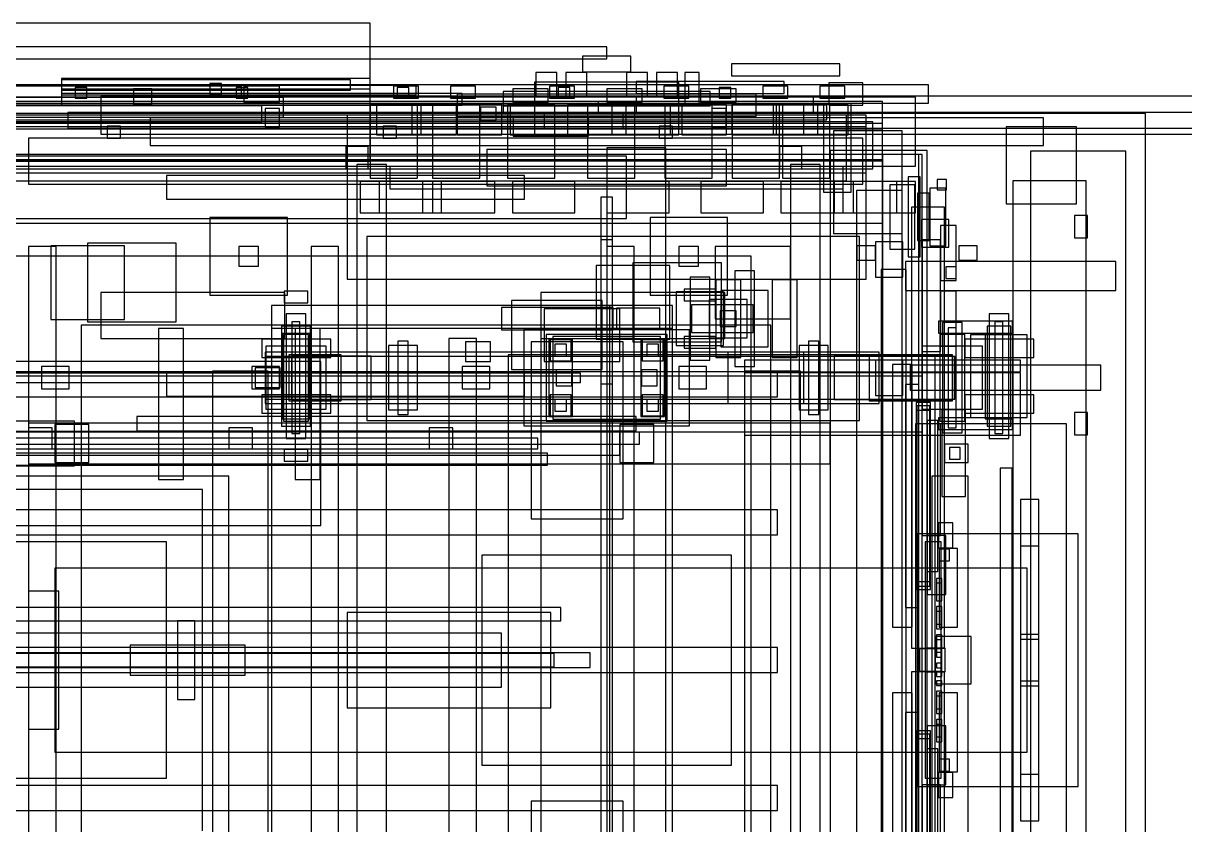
# Model space of a CAD drawing. Header units: millimetres. Extents: x -18 to 5970, y -985 to 4490.
# Drawn here: x 2132 to 3900, y -251 to 970 of the extents above; entities that cross this region are included whole.
import ezdxf

# ---------------------------------------------------------------- set-up
doc = ezdxf.new("R2010")
doc.units = ezdxf.units.MM

msp = doc.modelspace()

# ---------------------------------------------------------------- linework, layer by layer
at = {"layer": 'AS_FITTED_ROUTES'}
for p, q in [((3029, 665), (3011, 665)), ((3011, 665), (3011, -665)), ((3029, -665), (3029, 665)), ((2202, 447), (2160, 447)), ((2160, 447), (2160, 413)), ((2202, 413), (2202, 447)), ((2522, 447), (2480, 447)), ((2480, 447), (2480, 413)), ((2522, 413), (2522, 447)), ((2842, 447), (2800, 447)), ((2800, 447), (2800, 413)), ((2842, 413), (2842, 447)), ((3172, 447), (3130, 447)), ((3130, 447), (3130, 413)), ((3172, 413), (3172, 447)), ((2980, 437), (740, 437)), ((2980, 423), (2980, 437)), ((740, 423), (2980, 423)), ((2160, 413), (2202, 413)), ((2480, 413), (2522, 413)), ((2800, 413), (2842, 413)), ((3130, 413), (3172, 413)), ((3040, 348), (780, 348)), ((3040, 312), (3040, 348)), ((780, 312), (3040, 312)), ((2930, 315), (830, 315)), ((2930, 297), (2930, 315)), ((830, 297), (2930, 297)), ((2950, 80), (1520, 80)), ((2950, 60), (2950, 80)), ((1520, 60), (2950, 60)), ((2940, 10), (340, 10)), ((2995, 11), (2015, 11)), ((2940, -10), (2940, 10)), ((2995, -11), (2995, 11)), ((340, -10), (2940, -10)), ((2015, -11), (2995, -11))]:
    msp.add_line(p, q, dxfattribs=at)
at = {"layer": 'BODY'}
for p, q in [((2660, 970), (1540, 970)), ((2660, 760), (2660, 970)), ((3490, 857.5), (1960, 857.5)), ((3007.5, 851), (2862.5, 851)), ((2862.5, 851), (2862.5, 833)), ((3007.5, 833), (3007.5, 851)), ((3490, 752.5), (3490, 857.5)), ((3355, 845), (1965, 845)), ((2732.174, 846), (2660.174, 846)), ((2660.174, 846), (2660.174, 734)), ((2737.901, 846), (2669.901, 846)), ((2669.901, 846), (2669.901, 800)), ((2791.441, 846), (2723.441, 846)), ((2723.441, 846), (2723.441, 800)), ((2732.174, 734), (2732.174, 846)), ((2737.901, 800), (2737.901, 846)), ((2827, 846), (2755, 846)), ((2755, 846), (2755, 734)), ((2791.441, 800), (2791.441, 846)), ((2860.579, 846), (2792.579, 846)), ((2792.579, 846), (2792.579, 800)), ((2827, 734), (2827, 846)), ((2852, 842), (2828, 842)), ((2828, 842), (2828, 822)), ((2852, 822), (2852, 842)), ((2860.579, 800), (2860.579, 846)), ((2862.5, 833), (3007.5, 833)), ((2940.914, 846), (2868.914, 846)), ((2868.914, 846), (2868.914, 734)), ((2941.209, 846), (2873.209, 846)), ((2873.209, 846), (2873.209, 800)), ((3045, 834), (2925, 834)), ((2925, 834), (2925, 810)), ((2940.914, 734), (2940.914, 846)), ((2941.209, 800), (2941.209, 846)), ((3028.539, 846), (2960.539, 846)), ((2960.539, 846), (2960.539, 800)), ((3062.766, 846), (2990.766, 846)), ((2990.766, 846), (2990.766, 734)), ((3028.539, 800), (3028.539, 846)), ((3045, 810), (3045, 834)), ((3117.382, 846), (3049.382, 846)), ((3049.382, 846), (3049.382, 800)), ((3062.766, 734), (3062.766, 846)), ((3180.627, 846), (3108.627, 846)), ((3108.627, 846), (3108.627, 734)), ((3117.382, 800), (3117.382, 846)), ((3202.459, 846), (3134.459, 846)), ((3134.459, 846), (3134.459, 800)), ((3180.627, 734), (3180.627, 846)), ((3202.459, 800), (3202.459, 846)), ((3278.716, 846), (3210.716, 846)), ((3210.716, 846), (3210.716, 800)), ((3282.961, 846), (3210.961, 846)), ((3210.961, 846), (3210.961, 734)), ((3341.624, 846), (3273.624, 846)), ((3273.624, 846), (3273.624, 800)), ((3278.716, 800), (3278.716, 846)), ((3282.961, 734), (3282.961, 846)), ((3359.75, 846), (3287.75, 846)), ((3287.75, 846), (3287.75, 734)), ((3387.444, 846), (3319.444, 846)), ((3319.444, 846), (3319.444, 800)), ((3341.624, 800), (3341.624, 846)), ((3392, 847.5), (3350, 847.5)), ((3350, 847.5), (3350, 712.5)), ((3355, 823), (3355, 845)), ((3359.75, 734), (3359.75, 846)), ((3387.444, 800), (3387.444, 846)), ((3392, 712.5), (3392, 847.5)), ((3385, 830), (1942, 830)), ((1965, 823), (3355, 823)), ((3685, 826), (2325, 826)), ((2325, 826), (2325, 784)), ((2828, 822), (2852, 822)), ((2992.5, 826), (2877.5, 826)), ((2877.5, 826), (2877.5, 798)), ((2992.5, 798), (2992.5, 826)), ((3385, 730), (3385, 830)), ((3685, 784), (3685, 826)), ((2669.901, 800), (2737.901, 800)), ((2723.441, 800), (2791.441, 800)), ((2792.579, 800), (2860.579, 800)), ((2873.209, 800), (2941.209, 800)), ((2877.5, 798), (2992.5, 798)), ((2925, 810), (3045, 810)), ((2960.539, 800), (3028.539, 800)), ((3049.382, 800), (3117.382, 800)), ((3134.459, 800), (3202.459, 800)), ((3210.716, 800), (3278.716, 800)), ((3273.624, 800), (3341.624, 800)), ((3319.444, 800), (3387.444, 800)), ((3410, 795), (2140, 795)), ((2140, 795), (2140, 725)), ((2325, 784), (3685, 784)), ((3410, 725), (3410, 795)), ((3050, 767.5), (1000, 767.5)), ((3050, 672.5), (3050, 767.5)), ((1540, 760), (2660, 760)), ((1960, 752.5), (3490, 752.5)), ((3380, 752), (2690, 752)), ((2690, 752), (2690, 718)), ((3380, 718), (3380, 752)), ((1942, 730), (3385, 730)), ((2140, 725), (3410, 725)), ((2660.174, 734), (2732.174, 734)), ((2755, 734), (2827, 734)), ((2868.914, 734), (2940.914, 734)), ((2990.766, 734), (3062.766, 734)), ((3108.627, 734), (3180.627, 734)), ((3210.961, 734), (3282.961, 734)), ((3287.75, 734), (3359.75, 734)), ((3497, 736), (3479, 736)), ((3479, 736), (3479, 614)), ((3497, 614), (3497, 736)), ((3537, 732), (3523, 732)), ((3523, 732), (3523, 716)), ((3537, 732), (3523, 732)), ((3523, 732), (3523, 716)), ((3537, 716), (3537, 732)), ((3537, 716), (3537, 732)), ((2690, 718), (3380, 718)), ((3350, 712.5), (3392, 712.5)), ((3470, 715), (3400, 715)), ((3400, 715), (3400, -715)), ((3489, 724), (3451, 724)), ((3451, 724), (3451, 626)), ((3470, -715), (3470, 715)), ((3489, 626), (3489, 724)), ((3511, 711), (3493, 711)), ((3493, 711), (3493, 639)), ((3511, 639), (3511, 711)), ((3536, 719), (3512, 719)), ((3512, 719), (3512, 631)), ((3536, 719), (3512, 719)), ((3512, 719), (3512, 631)), ((3536, 719), (3512, 719)), ((3512, 719), (3512, 631)), ((3523, 716), (3537, 716)), ((3523, 716), (3537, 716)), ((3536, 631), (3536, 719)), ((3536, 631), (3536, 719)), ((3536, 631), (3536, 719)), ((1000, 672.5), (3050, 672.5)), ((3752, 677), (3732, 677)), ((3732, 677), (3732, 643)), ((3752, 643), (3752, 677)), ((3440, 665), (890, 665)), ((3440, -665), (3440, 665)), ((3405, 645), (2655, 645)), ((2655, 645), (2655, 365)), ((3405, 365), (3405, 645)), ((3471, 637), (3429, 637)), ((3429, 637), (3429, 583)), ((3471, 583), (3471, 637)), ((3493, 639), (3511, 639)), ((3732, 643), (3752, 643)), ((2182, 630), (2140, 630)), ((2140, 630), (2140, -630)), ((2182, -630), (2182, 630)), ((2612, 630), (2570, 630)), ((2570, 630), (2570, -630)), ((2612, -630), (2612, 630)), ((3062, 630), (3020, 630)), ((3020, 630), (3020, -630)), ((3062, -630), (3062, 630)), ((3451, 626), (3489, 626)), ((3512, 631), (3536, 631)), ((3512, 631), (3536, 631)), ((3512, 631), (3536, 631)), ((3240, 615), (2060, 615)), ((3240, -615), (3240, 615)), ((3479, 614), (3497, 614)), ((3476, 595), (3438, 595)), ((3438, 595), (3438, -595)), ((3476, 595), (3438, 595)), ((3438, 595), (3438, -595)), ((3476, -595), (3476, 595)), ((3476, -595), (3476, 595)), ((3429, 583), (3471, 583)), ((3471, 457), (3429, 457)), ((3429, 457), (3429, 403)), ((3471, 403), (3471, 457)), ((3280, 439), (2050, 439)), ((3280, 401), (3280, 439)), ((2050, 401), (3280, 401)), ((3429, 403), (3471, 403)), ((3566, 381), (3530, 381)), ((3530, 381), (3530, 249)), ((3566, 249), (3566, 381)), ((3752, 377), (3732, 377)), ((3732, 377), (3732, 343)), ((3752, 343), (3752, 377)), ((2655, 365), (3405, 365)), ((3720, 360), (3490, 360)), ((3490, 360), (3490, -360)), ((3720, -360), (3720, 360)), ((3732, 343), (3752, 343)), ((3570, 329), (3534, 329)), ((3534, 329), (3534, 301)), ((3558, 324), (3542, 324)), ((3542, 324), (3542, 306)), ((3558, 324), (3542, 324)), ((3542, 324), (3542, 306)), ((3558, 306), (3558, 324)), ((3558, 306), (3558, 324)), ((3570, 301), (3570, 329)), ((3534, 301), (3570, 301)), ((3542, 306), (3558, 306)), ((3542, 306), (3558, 306)), ((3637, 292.5), (3619, 292.5)), ((3619, 292.5), (3619, -292.5)), ((3637, -292.5), (3637, 292.5)), ((3570, 280), (3515, 280)), ((3515, 280), (3515, -280)), ((3570, -280), (3570, 280)), ((3530, 249), (3566, 249)), ((3678, 244.5), (3650, 244.5)), ((3650, 244.5), (3650, 39.5)), ((3678, 39.5), (3678, 244.5)), ((3280, 229), (2050, 229)), ((3280, 191), (3280, 229)), ((2350, 180), (1250, 180)), ((2050, 191), (3280, 191)), ((2350, -180), (2350, 180)), ((3737.5, 192.5), (3492.5, 192.5)), ((3492.5, 192.5), (3492.5, -192.5)), ((3529, 180), (3505, 180)), ((3505, 180), (3505, -180)), ((3536, 190), (3508, 190)), ((3508, 190), (3508, 100)), ((3529, -180), (3529, 180)), ((3536, 100), (3536, 190)), ((3737.5, -192.5), (3737.5, 192.5)), ((3542, 169), (3526, 169)), ((3526, 169), (3526, 151)), ((3542, 169), (3526, 169)), ((3526, 169), (3526, 151)), ((3542, 151), (3542, 169)), ((3542, 151), (3542, 169)), ((3678, 173.5), (3650, 173.5)), ((3650, 173.5), (3650, -31.5)), ((3678, 173.5), (3650, 173.5)), ((3650, 173.5), (3650, -31.5)), ((3678, -31.5), (3678, 173.5)), ((3678, -31.5), (3678, 173.5)), ((3526, 151), (3542, 151)), ((3526, 151), (3542, 151)), ((3530, 124.5), (3522, 124.5)), ((3522, 124.5), (3522, 90.5)), ((3530, 124.5), (3522, 124.5)), ((3522, 124.5), (3522, 117.5)), ((3530, 124.5), (3522, 124.5)), ((3522, 124.5), (3522, 90.5)), ((3530, 124.5), (3522, 124.5)), ((3522, 124.5), (3522, 117.5)), ((3530, 124.5), (3522, 124.5)), ((3522, 124.5), (3522, 90.5)), ((3530, 90.5), (3530, 124.5)), ((3530, 117.5), (3530, 124.5)), ((3530, 90.5), (3530, 124.5)), ((3530, 117.5), (3530, 124.5)), ((3530, 90.5), (3530, 124.5)), ((3522, 117.5), (3530, 117.5)), ((3522, 117.5), (3530, 117.5)), ((3508, 100), (3536, 100)), ((3522, 90.5), (3530, 90.5)), ((3522, 90.5), (3530, 90.5)), ((3522, 90.5), (3530, 90.5)), ((3530, 81.5), (3522, 81.5)), ((3522, 81.5), (3522, 47.5)), ((3530, 81.5), (3522, 81.5)), ((3522, 81.5), (3522, 47.5)), ((3530, 81.5), (3522, 81.5)), ((3522, 81.5), (3522, 74.5)), ((3530, 81.5), (3522, 81.5)), ((3522, 81.5), (3522, 47.5)), ((3522, 74.5), (3530, 74.5)), ((3530, 47.5), (3530, 81.5)), ((3530, 47.5), (3530, 81.5)), ((3530, 74.5), (3530, 81.5)), ((3530, 47.5), (3530, 81.5)), ((3530, 54.5), (3522, 54.5)), ((3522, 54.5), (3522, 47.5)), ((3530, 47.5), (3530, 54.5)), ((3575, 36), (3520, 36)), ((3520, 36), (3520, -36)), ((3522, 47.5), (3530, 47.5)), ((3522, 47.5), (3530, 47.5)), ((3522, 47.5), (3530, 47.5)), ((3522, 47.5), (3530, 47.5)), ((3530, 38.5), (3522, 38.5)), ((3522, 38.5), (3522, 31.5)), ((3530, 38.5), (3522, 38.5)), ((3522, 38.5), (3522, 4.5)), ((3530, 38.5), (3522, 38.5)), ((3522, 38.5), (3522, 31.5)), ((3530, 31.5), (3530, 38.5)), ((3530, 4.5), (3530, 38.5)), ((3530, 31.5), (3530, 38.5)), ((3575, -36), (3575, 36)), ((3650, 39.5), (3678, 39.5)), ((3280, 19), (2050, 19)), ((3280, -19), (3280, 19)), ((3522, 31.5), (3530, 31.5)), ((3522, 31.5), (3530, 31.5)), ((3678, 31.5), (3650, 31.5)), ((3650, 31.5), (3650, -173.5)), ((3678, 31.5), (3650, 31.5)), ((3650, 31.5), (3650, -173.5)), ((3678, -173.5), (3678, 31.5)), ((3678, -173.5), (3678, 31.5)), ((3530, 11.5), (3522, 11.5)), ((3522, 11.5), (3522, 4.5)), ((3522, 4.5), (3530, 4.5)), ((3522, 4.5), (3530, 4.5)), ((3530, 4.5), (3530, 11.5)), ((3530, -4.5), (3522, -4.5)), ((3522, -4.5), (3522, -11.5)), ((3530, -4.5), (3522, -4.5)), ((3522, -4.5), (3522, -11.5)), ((3522, -11.5), (3530, -11.5)), ((3522, -11.5), (3530, -11.5)), ((3530, -11.5), (3530, -4.5)), ((3530, -11.5), (3530, -4.5)), ((2050, -19), (3280, -19)), ((3530, -18), (3522, -18)), ((3522, -18), (3522, -25)), ((3522, -25), (3530, -25)), ((3530, -31.5), (3522, -31.5)), ((3522, -31.5), (3522, -38.5)), ((3530, -31.5), (3522, -31.5)), ((3522, -31.5), (3522, -38.5)), ((3530, -25), (3530, -18)), ((3530, -38.5), (3530, -31.5)), ((3530, -38.5), (3530, -31.5)), ((3650, -31.5), (3678, -31.5)), ((3650, -31.5), (3678, -31.5)), ((3520, -36), (3575, -36)), ((3522, -38.5), (3530, -38.5)), ((3522, -38.5), (3530, -38.5)), ((3530, -47.5), (3522, -47.5)), ((3522, -47.5), (3522, -81.5)), ((3530, -47.5), (3522, -47.5)), ((3522, -47.5), (3522, -81.5)), ((3530, -47.5), (3522, -47.5)), ((3522, -47.5), (3522, -81.5)), ((3530, -47.5), (3522, -47.5)), ((3522, -47.5), (3522, -54.5)), ((3530, -81.5), (3530, -47.5)), ((3530, -81.5), (3530, -47.5)), ((3530, -81.5), (3530, -47.5)), ((3530, -54.5), (3530, -47.5)), ((3678, -39.5), (3650, -39.5)), ((3650, -39.5), (3650, -244.5)), ((3678, -244.5), (3678, -39.5)), ((3522, -54.5), (3530, -54.5)), ((3530, -74.5), (3522, -74.5)), ((3522, -74.5), (3522, -81.5)), ((3522, -81.5), (3530, -81.5)), ((3522, -81.5), (3530, -81.5)), ((3522, -81.5), (3530, -81.5)), ((3522, -81.5), (3530, -81.5)), ((3530, -81.5), (3530, -74.5)), ((3536, -100), (3508, -100)), ((3508, -100), (3508, -190)), ((3530, -90.5), (3522, -90.5)), ((3522, -90.5), (3522, -124.5)), ((3530, -90.5), (3522, -90.5)), ((3522, -90.5), (3522, -124.5)), ((3530, -90.5), (3522, -90.5)), ((3522, -90.5), (3522, -124.5)), ((3530, -90.5), (3522, -90.5)), ((3522, -90.5), (3522, -97.5)), ((3530, -90.5), (3522, -90.5)), ((3522, -90.5), (3522, -97.5)), ((3522, -97.5), (3530, -97.5)), ((3522, -97.5), (3530, -97.5)), ((3530, -124.5), (3530, -90.5)), ((3530, -124.5), (3530, -90.5)), ((3530, -124.5), (3530, -90.5)), ((3530, -97.5), (3530, -90.5)), ((3530, -97.5), (3530, -90.5)), ((3536, -190), (3536, -100)), ((3530, -117.5), (3522, -117.5)), ((3522, -117.5), (3522, -124.5)), ((3530, -117.5), (3522, -117.5)), ((3522, -117.5), (3522, -124.5)), ((3530, -124.5), (3530, -117.5)), ((3530, -124.5), (3530, -117.5)), ((3522, -124.5), (3530, -124.5)), ((3522, -124.5), (3530, -124.5)), ((3522, -124.5), (3530, -124.5)), ((3522, -124.5), (3530, -124.5)), ((3522, -124.5), (3530, -124.5)), ((3542, -151), (3526, -151)), ((3526, -151), (3526, -169)), ((3542, -151), (3526, -151)), ((3526, -151), (3526, -169)), ((3542, -169), (3542, -151)), ((3542, -169), (3542, -151)), ((3526, -169), (3542, -169)), ((3526, -169), (3542, -169)), ((3650, -173.5), (3678, -173.5)), ((3650, -173.5), (3678, -173.5)), ((1250, -180), (2350, -180)), ((3280, -191), (2050, -191)), ((3280, -229), (3280, -191)), ((3492.5, -192.5), (3737.5, -192.5)), ((3505, -180), (3529, -180)), ((3508, -190), (3536, -190)), ((2050, -229), (3280, -229)), ((3650, -244.5), (3678, -244.5))]:
    msp.add_line(p, q, dxfattribs=at)
at = {"layer": 'BRAKE_SYSTEM'}
for p, q in [((3029, 640), (3011, 640)), ((3011, 640), (3011, -640)), ((3029, -640), (3029, 640)), ((3030, 537), (2860, 537)), ((2860, 537), (2860, 503)), ((3030, 503), (3030, 537)), ((3101, 536), (3035, 536)), ((3035, 536), (3035, 504)), ((3101, 504), (3101, 536)), ((2860, 503), (3030, 503)), ((3035, 504), (3101, 504)), ((2843, 485), (2805, 485)), ((2805, 485), (2805, 455)), ((2843, 455), (2843, 485)), ((2523, 445), (2485, 445)), ((2485, 445), (2485, 415)), ((2523, 415), (2523, 445)), ((2805, 455), (2843, 455)), ((2485, 415), (2523, 415)), ((2176, 354), (2140, 354)), ((2140, 354), (2140, 322)), ((2176, 322), (2176, 354)), ((3065, 371), (2305, 371)), ((2305, 371), (2305, 349)), ((2481, 354), (2445, 354)), ((2445, 354), (2445, 322)), ((2481, 322), (2481, 354)), ((2786, 354), (2750, 354)), ((2750, 354), (2750, 322)), ((2786, 322), (2786, 354)), ((3065, 349), (3065, 371)), ((3070, 347), (1570, 347)), ((2305, 349), (3065, 349)), ((3070, 329), (3070, 347)), ((1570, 329), (3070, 329)), ((2140, 322), (2176, 322)), ((2445, 322), (2481, 322)), ((2750, 322), (2786, 322)), ((2393, 60), (2367, 60)), ((2367, 60), (2367, -60)), ((2393, -60), (2393, 60)), ((2470, 23), (2295, 23)), ((2295, 23), (2295, -23)), ((2470, -23), (2470, 23)), ((2295, -23), (2470, -23)), ((2367, -60), (2393, -60))]:
    msp.add_line(p, q, dxfattribs=at)
at = {"layer": 'CHASSIS'}
for p, q in [((3735, 812), (3628, 812)), ((3628, 812), (3628, 695)), ((3735, 695), (3735, 812)), ((3810, 775), (3665, 775)), ((3665, 775), (3665, -775)), ((3810, -775), (3810, 775)), ((3750, 730), (3638, 730)), ((3638, 730), (3638, -730)), ((3750, -730), (3750, 730)), ((3628, 695), (3735, 695)), ((2534, 674), (2416, 674)), ((2416, 674), (2416, 556)), ((2534, 556), (2534, 674)), ((3204, 674), (3086, 674)), ((3086, 674), (3086, 556)), ((3204, 556), (3204, 674)), ((2286, 631), (2174, 631)), ((2174, 631), (2174, 519)), ((2365, 635), (2230, 635)), ((2230, 635), (2230, 515)), ((2286, 519), (2286, 631)), ((2365, 515), (2365, 635)), ((2490, 630), (2460, 630)), ((2460, 630), (2460, 600)), ((2490, 600), (2490, 630)), ((3160, 630), (3130, 630)), ((3130, 630), (3130, 600)), ((3160, 600), (3160, 630)), ((3429, 631), (3401, 631)), ((3401, 631), (3401, 609)), ((3429, 609), (3429, 631)), ((3584, 631), (3556, 631)), ((3556, 631), (3556, 609)), ((3584, 609), (3584, 631)), ((3195, 605), (3060, 605)), ((3060, 605), (3060, 485)), ((3195, 485), (3195, 605)), ((3401, 609), (3429, 609)), ((3795, 607), (3475, 607)), ((3475, 607), (3475, 563)), ((3556, 609), (3584, 609)), ((3795, 563), (3795, 607)), ((2460, 600), (2490, 600)), ((3116, 601), (3004, 601)), ((3004, 601), (3004, 489)), ((3116, 489), (3116, 601)), ((3130, 600), (3160, 600)), ((2530, 560), (2250, 560)), ((2250, 560), (2250, 490)), ((2416, 556), (2534, 556)), ((2565, 562), (2529, 562)), ((2529, 562), (2529, 544)), ((2530, 490), (2530, 560)), ((2565, 544), (2565, 562)), ((3200, 560), (2920, 560)), ((2920, 560), (2920, 490)), ((3086, 556), (3204, 556)), ((3200, 490), (3200, 560)), ((3475, 563), (3795, 563)), ((2529, 544), (2565, 544)), ((2174, 519), (2286, 519)), ((2230, 515), (2365, 515)), ((2562, 527.5), (2532, 527.5)), ((2532, 527.5), (2532, 337.5)), ((2562, 337.5), (2562, 527.5)), ((2376, 505), (2338, 505)), ((2338, 505), (2338, 275)), ((2376, 275), (2376, 505)), ((2569, 508.5), (2525, 508.5)), ((2525, 508.5), (2525, 356.5)), ((2568, 497.5), (2526, 497.5)), ((2526, 497.5), (2526, 367.5)), ((2584, 505), (2546, 505)), ((2546, 505), (2546, 275)), ((2568, 367.5), (2568, 497.5)), ((2569, 356.5), (2569, 508.5)), ((2584, 275), (2584, 505)), ((3660, 495.5), (3574, 495.5)), ((3574, 495.5), (3574, 369.5)), ((3638, 497.5), (3596, 497.5)), ((3596, 497.5), (3596, 367.5)), ((3635, 508.5), (3599, 508.5)), ((3599, 508.5), (3599, 356.5)), ((3635, 356.5), (3635, 508.5)), ((3638, 367.5), (3638, 497.5)), ((3660, 369.5), (3660, 495.5)), ((2250, 490), (2530, 490)), ((2600, 489), (2495, 489)), ((2495, 489), (2495, 461)), ((2600, 461), (2600, 489)), ((2920, 490), (3200, 490)), ((3004, 489), (3116, 489)), ((3060, 485), (3195, 485)), ((3670, 489), (3565, 489)), ((3565, 489), (3565, 461)), ((3670, 461), (3670, 489)), ((2495, 461), (2600, 461)), ((3565, 461), (3670, 461)), ((3650, 457), (3230, 457)), ((3230, 457), (3230, 439)), ((3772, 449), (3482, 449)), ((3482, 449), (3482, 411)), ((3650, 439), (3650, 457)), ((3772, 411), (3772, 449)), ((3500, 432.5), (360, 432.5)), ((2505, 440), (2420, 440)), ((2420, 440), (2420, -440)), ((2505, -440), (2505, 440)), ((3315, 440), (3230, 440)), ((3230, 440), (3230, -440)), ((3230, 439), (3650, 439)), ((3650, 437.5), (3230, 437.5)), ((3230, 437.5), (3230, 342.5)), ((3315, -440), (3315, 440)), ((3500, 347.5), (3500, 432.5)), ((3650, 342.5), (3650, 437.5)), ((3482, 411), (3772, 411)), ((2600, 404), (2495, 404)), ((2495, 404), (2495, 376)), ((2600, 376), (2600, 404)), ((3670, 404), (3565, 404)), ((3565, 404), (3565, 376)), ((3670, 376), (3670, 404)), ((2495, 376), (2600, 376)), ((3565, 376), (3670, 376)), ((2525, 356.5), (2569, 356.5)), ((2526, 367.5), (2568, 367.5)), ((3574, 369.5), (3660, 369.5)), ((3596, 367.5), (3638, 367.5)), ((3599, 356.5), (3635, 356.5)), ((360, 347.5), (3500, 347.5)), ((2532, 337.5), (2562, 337.5)), ((3230, 342.5), (3650, 342.5)), ((2565, 321), (2529, 321)), ((2529, 321), (2529, 303)), ((2565, 303), (2565, 321)), ((2529, 303), (2565, 303)), ((2338, 275), (2376, 275)), ((2546, 275), (2584, 275))]:
    msp.add_line(p, q, dxfattribs=at)
at = {"layer": 'DATUM'}
for p, q in [((3020, 934), (735, 934)), ((3020, 916), (3020, 934)), ((735, 916), (3020, 916)), ((3029, 705), (3011, 705)), ((3011, 705), (3011, -705)), ((3029, -705), (3029, 705)), ((2553, 515), (2541, 515)), ((2541, 515), (2541, 345)), ((2553, 345), (2553, 515)), ((3623, 515), (3611, 515)), ((3611, 515), (3611, 345)), ((3623, 345), (3623, 515)), ((3552, 506), (3540, 506)), ((3540, 506), (3540, 354)), ((3552, 354), (3552, 506)), ((3540, 354), (3552, 354)), ((2541, 345), (2553, 345)), ((3611, 345), (3623, 345))]:
    msp.add_line(p, q, dxfattribs=at)
at = {"layer": 'EXHAUST'}
for p, q in [((2585, 455), (1935, 455)), ((2585, 205), (2585, 455)), ((2210, 364), (1190, 364)), ((3360, 361), (2140, 361)), ((2140, 361), (2140, 299)), ((2232, 359), (2180, 359)), ((2180, 359), (2180, 301)), ((2210, 296), (2210, 364)), ((2232, 301), (2232, 359)), ((3092, 359), (3040, 359)), ((3040, 359), (3040, 301)), ((3092, 301), (3092, 359)), ((3360, 299), (3360, 361)), ((2180, 301), (2232, 301)), ((3040, 301), (3092, 301)), ((1190, 296), (2210, 296)), ((2140, 299), (3360, 299)), ((1935, 205), (2585, 205))]:
    msp.add_line(p, q, dxfattribs=at)
at = {"layer": 'FUEL_SYSTEM'}
for p, q in [((2822, 490), (2780, 490)), ((2780, 490), (2780, -490)), ((2822, -490), (2822, 490)), ((3062, 490), (3020, 490)), ((3020, 490), (3020, -490)), ((3062, -490), (3062, 490)), ((3520, 465), (2870, 465)), ((2870, 465), (2870, -465)), ((3520, -465), (3520, 465)), ((2915, 338), (845, 338)), ((2915, 322), (2915, 338)), ((845, 322), (2915, 322))]:
    msp.add_line(p, q, dxfattribs=at)
at = {"layer": 'HARD_TOP'}
for p, q in [((2660, 886), (2190, 886)), ((2190, 886), (2190, 870)), ((2630, 884), (2190, 884)), ((2190, 884), (2190, 868)), ((2630, 868), (2630, 884)), ((2660, 870), (2660, 886)), ((3510, 876), (1235, 876)), ((2464, 874), (1916, 874)), ((2730, 875), (2190, 875)), ((2190, 875), (2190, 861)), ((2190, 870), (2660, 870)), ((2190, 868), (2630, 868)), ((2229, 872), (2211, 872)), ((2211, 872), (2211, 856)), ((2229, 856), (2229, 872)), ((2327.8, 870), (2299.8, 870)), ((2299.8, 870), (2299.8, 846)), ((2327.8, 846), (2327.8, 870)), ((2434, 878), (2416, 878)), ((2416, 878), (2416, 862)), ((2434, 878), (2416, 878)), ((2416, 878), (2416, 862)), ((2434, 862), (2434, 878)), ((2434, 862), (2434, 878)), ((2474, 872), (2456, 872)), ((2456, 872), (2456, 856)), ((2464, 858), (2464, 874)), ((2522, 874), (2468, 874)), ((2468, 874), (2468, 850)), ((2522, 874), (2468, 874)), ((2468, 874), (2468, 850)), ((2474, 856), (2474, 872)), ((2522, 850), (2522, 874)), ((2522, 850), (2522, 874)), ((2719, 872), (2701, 872)), ((2701, 872), (2701, 856)), ((2719, 856), (2719, 872)), ((2730, 861), (2730, 875)), ((2964, 872), (2946, 872)), ((2946, 872), (2946, 856)), ((2964, 856), (2964, 872)), ((3290, 881), (3065, 881)), ((3065, 881), (3065, 863)), ((3290, 881), (3065, 881)), ((3065, 881), (3065, 863)), ((3290, 881), (3065, 881)), ((3065, 881), (3065, 863)), ((3290, 881), (3065, 881)), ((3065, 881), (3065, 863)), ((3209, 872), (3191, 872)), ((3191, 872), (3191, 856)), ((3209, 856), (3209, 872)), ((3290, 863), (3290, 881)), ((3290, 863), (3290, 881)), ((3290, 863), (3290, 881)), ((3290, 863), (3290, 881)), ((3410, 879), (3358, 879)), ((3358, 879), (3358, 845)), ((3410, 845), (3410, 879)), ((3510, 848), (3510, 876)), ((3440, 851), (1240, 851)), ((2528, 857), (1852, 857)), ((1916, 858), (2464, 858)), ((2800, 863), (2190, 863)), ((2190, 863), (2190, 845)), ((2800, 863), (2190, 863)), ((2190, 863), (2190, 845)), ((2190, 861), (2730, 861)), ((2211, 856), (2229, 856)), ((4450, 859), (2250, 859)), ((2250, 859), (2250, 801)), ((2416, 862), (2434, 862)), ((2416, 862), (2434, 862)), ((2456, 856), (2474, 856)), ((2468, 850), (2522, 850)), ((2468, 850), (2522, 850)), ((2528, 827), (2528, 857)), ((2701, 856), (2719, 856)), ((2800, 845), (2800, 863)), ((2800, 845), (2800, 863)), ((2946, 856), (2964, 856)), ((3065, 863), (3290, 863)), ((3065, 863), (3290, 863)), ((3065, 863), (3290, 863)), ((3065, 863), (3290, 863)), ((3335, 858), (3065, 858)), ((3065, 858), (3065, 834)), ((3191, 856), (3209, 856)), ((3335, 834), (3335, 858)), ((3440, 809), (3440, 851)), ((1235, 848), (3510, 848)), ((2495, 844), (1885, 844)), ((2190, 845), (2800, 845)), ((2190, 845), (2800, 845)), ((4390, 834), (2200, 834)), ((2200, 834), (2200, 810)), ((2299.8, 846), (2327.8, 846)), ((2495, 820), (2495, 844)), ((2522, 840), (2500, 840)), ((2500, 840), (2500, 812)), ((2522, 812), (2522, 840)), ((3065, 834), (3335, 834)), ((3202, 840), (3180, 840)), ((3180, 840), (3180, 812)), ((3202, 812), (3202, 840)), ((3358, 845), (3410, 845)), ((3425, 820), (1212, 820)), ((3440, 817.5), (1240, 817.5)), ((1852, 827), (2528, 827)), ((1885, 820), (2495, 820)), ((3425, 748), (3425, 820)), ((3440, 762.5), (3440, 817.5)), ((3415, 812), (1225, 812)), ((1240, 809), (3440, 809)), ((2200, 810), (4390, 810)), ((2250, 801), (4450, 801)), ((2280, 813), (2260, 813)), ((2260, 813), (2260, 795)), ((2280, 795), (2280, 813)), ((2500, 812), (2522, 812)), ((2700, 813), (2680, 813)), ((2680, 813), (2680, 795)), ((2700, 795), (2700, 813)), ((3120, 813), (3100, 813)), ((3100, 813), (3100, 795)), ((3120, 795), (3120, 813)), ((3180, 812), (3202, 812)), ((3470, 806), (3365, 806)), ((3365, 806), (3365, 650)), ((3415, 742), (3415, 812)), ((3470, 650), (3470, 806)), ((2260, 795), (2280, 795)), ((2657, 782), (2623, 782)), ((2623, 782), (2623, 748)), ((2657, 748), (2657, 782)), ((2680, 795), (2700, 795)), ((3100, 795), (3120, 795)), ((3317, 782), (3283, 782)), ((3283, 782), (3283, 748)), ((3317, 748), (3317, 782)), ((3500, 770), (1210, 770)), ((1240, 762.5), (3440, 762.5)), ((3508, 776), (3360, 776)), ((3360, 776), (3360, -776)), ((3495, 770), (3440, 770)), ((3440, 770), (3440, -770)), ((3495, -770), (3495, 770)), ((3500, -770), (3500, 770)), ((3508, -776), (3508, 776)), ((3440, 760), (1125, 760)), ((1212, 748), (3425, 748)), ((2623, 748), (2657, 748)), ((2685, 755), (2640, 755)), ((2640, 755), (2640, -755)), ((2685, -755), (2685, 755)), ((3283, 748), (3317, 748)), ((3345, 755), (3300, 755)), ((3300, 755), (3300, -755)), ((3345, -755), (3345, 755)), ((3440, -760), (3440, 760)), ((1225, 742), (3415, 742)), ((3534, 690), (3484, 690)), ((3484, 690), (3484, 18)), ((3534, 18), (3534, 690)), ((3541, 671), (3499, 671)), ((3499, 671), (3499, 629)), ((3541, 671), (3499, 671)), ((3499, 671), (3499, 629)), ((3552, 662), (3528, 662)), ((3528, 662), (3528, 578)), ((3541, 629), (3541, 671)), ((3541, 629), (3541, 671)), ((3552, 578), (3552, 662)), ((3365, 650), (3470, 650)), ((3528, 640), (3500, 640)), ((3500, 640), (3500, 470)), ((3528, 470), (3528, 640)), ((3499, 629), (3541, 629)), ((3499, 629), (3541, 629)), ((3552, 599), (3536, 599)), ((3536, 599), (3536, 581)), ((3552, 599), (3536, 599)), ((3536, 599), (3536, 581)), ((3552, 599), (3536, 599)), ((3536, 599), (3536, 581)), ((3552, 599), (3536, 599)), ((3536, 599), (3536, 581)), ((3552, 581), (3552, 599)), ((3552, 581), (3552, 599)), ((3552, 581), (3552, 599)), ((3552, 581), (3552, 599)), ((3528, 578), (3552, 578)), ((3536, 581), (3552, 581)), ((3536, 581), (3552, 581)), ((3536, 581), (3552, 581)), ((3536, 581), (3552, 581)), ((3552, 562), (3528, 562)), ((3528, 562), (3528, 478)), ((3552, 478), (3552, 562)), ((3528, 478), (3552, 478)), ((3500, 470), (3528, 470)), ((3485, 450), (3455, 450)), ((3455, 450), (3455, 50)), ((3485, 50), (3485, 450)), ((3495, 420), (3475, 420)), ((3475, 420), (3475, 80)), ((3495, 80), (3495, 420)), ((3513, 392.5), (3491, 392.5)), ((3491, 392.5), (3491, 107.5)), ((3513, 107.5), (3513, 392.5)), ((3512, 387.5), (3492, 387.5)), ((3492, 387.5), (3492, 112.5)), ((3512, 380), (3492, 380)), ((3492, 380), (3492, 120)), ((3512, 112.5), (3512, 387.5)), ((3512, 120), (3512, 380)), ((3528, 360), (3500, 360)), ((3500, 360), (3500, 190)), ((3524, 365), (3508, 365)), ((3508, 365), (3508, 135)), ((3524, 135), (3524, 365)), ((3528, 190), (3528, 360)), ((2445, 280), (1885, 280)), ((2445, -280), (2445, 280)), ((2405, 260), (1885, 260)), ((2405, -260), (2405, 260)), ((3547, 209), (3525, 209)), ((3525, 209), (3525, 171)), ((3547, 171), (3547, 209)), ((3500, 190), (3528, 190)), ((3525, 171), (3547, 171)), ((3554, 170), (3526, 170)), ((3526, 170), (3526, 50)), ((3554, 50), (3554, 170)), ((3508, 135), (3524, 135)), ((3491, 107.5), (3513, 107.5)), ((3492, 120), (3512, 120)), ((3492, 112.5), (3512, 112.5)), ((2186, 105), (2140, 105)), ((2140, 105), (2140, -105)), ((2186, -105), (2186, 105)), ((3475, 80), (3495, 80)), ((3455, 50), (3485, 50)), ((3526, 50), (3554, 50)), ((3484, 18), (3534, 18)), ((3535, 18), (3505, 18)), ((3505, 18), (3505, -18)), ((3535, -18), (3535, 18)), ((3530, 17), (3496, 17)), ((3496, 17), (3496, -17)), ((3530, -17), (3530, 17)), ((3496, -17), (3530, -17)), ((3534, -18), (3484, -18)), ((3484, -18), (3484, -690)), ((3505, -18), (3535, -18)), ((3534, -690), (3534, -18)), ((3485, -50), (3455, -50)), ((3455, -50), (3455, -450)), ((3485, -450), (3485, -50)), ((3554, -50), (3526, -50)), ((3526, -50), (3526, -170)), ((3554, -170), (3554, -50)), ((3495, -80), (3475, -80)), ((3475, -80), (3475, -420)), ((3495, -420), (3495, -80)), ((2140, -105), (2186, -105)), ((3513, -107.5), (3491, -107.5)), ((3491, -107.5), (3491, -392.5)), ((3512, -112.5), (3492, -112.5)), ((3492, -112.5), (3492, -387.5)), ((3512, -120), (3492, -120)), ((3492, -120), (3492, -380)), ((3512, -387.5), (3512, -112.5)), ((3512, -380), (3512, -120)), ((3513, -392.5), (3513, -107.5)), ((3524, -135), (3508, -135)), ((3508, -135), (3508, -365)), ((3524, -365), (3524, -135)), ((3547, -171), (3525, -171)), ((3525, -171), (3525, -209)), ((3526, -170), (3554, -170)), ((3547, -209), (3547, -171)), ((3528, -190), (3500, -190)), ((3500, -190), (3500, -360)), ((3528, -360), (3528, -190)), ((3525, -209), (3547, -209))]:
    msp.add_line(p, q, dxfattribs=at)
at = {"layer": 'INTERIOR'}
for p, q in [((2895, 738), (2350, 738)), ((2350, 738), (2350, 702)), ((2895, 702), (2895, 738)), ((2350, 702), (2895, 702)), ((3120, 540), (2510, 540)), ((2510, 540), (2510, -540)), ((3025, 540), (2920, 540)), ((2920, 540), (2920, -540)), ((3025, -540), (3025, 540)), ((3120, -540), (3120, 540)), ((3270, 510), (2220, 510)), ((2220, 510), (2220, -510)), ((3120, 505), (2510, 505)), ((2510, 505), (2510, -505)), ((3120, -505), (3120, 505)), ((3270, -510), (3270, 510)), ((3045, 485), (2905, 485)), ((2905, 485), (2905, 215)), ((3045, 215), (3045, 485)), ((2895, 438), (2350, 438)), ((2350, 438), (2350, 402)), ((2895, 402), (2895, 438)), ((2350, 402), (2895, 402)), ((2905, 215), (3045, 215)), ((3045, -215), (2905, -215)), ((2905, -215), (2905, -485)), ((3045, -485), (3045, -215))]:
    msp.add_line(p, q, dxfattribs=at)
at = {"layer": 'MECHANICAL_CLEARANCE'}
for p, q in [((3660, 140), (2180, 140)), ((2180, 140), (2180, -140)), ((3660, -140), (3660, 140)), ((2180, -140), (3660, -140))]:
    msp.add_line(p, q, dxfattribs=at)
at = {"layer": 'OVERALL'}
for p, q in [((3840, 832.5), (0, 832.5)), ((3840, -832.5), (3840, 832.5))]:
    msp.add_line(p, q, dxfattribs=at)
at = {"layer": 'RUNNING_GEAR'}
for p, q in [((3057, 920), (2983, 920)), ((2983, 920), (2983, 896)), ((3057, 896), (3057, 920)), ((3375, 908), (3210, 908)), ((3210, 908), (3210, 890)), ((3375, 890), (3375, 908)), ((2944, 895), (2912, 895)), ((2912, 895), (2912, 859)), ((2944, 859), (2944, 895)), ((2990, 895), (2958, 895)), ((2958, 895), (2958, 859)), ((2990, 895), (2958, 895)), ((2958, 895), (2958, 859)), ((2983, 896), (3057, 896)), ((2990, 859), (2990, 895)), ((2990, 859), (2990, 895)), ((3082, 895), (3050, 895)), ((3050, 895), (3050, 859)), ((3082, 895), (3050, 895)), ((3050, 895), (3050, 859)), ((3082, 859), (3082, 895)), ((3082, 859), (3082, 895)), ((3128, 895), (3096, 895)), ((3096, 895), (3096, 859)), ((3128, 859), (3128, 895)), ((3161, 895), (3139, 895)), ((3139, 895), (3139, 845)), ((3161, 845), (3161, 895)), ((3210, 890), (3375, 890)), ((2733.449, 874), (2695.449, 874)), ((2695.449, 874), (2695.449, 856)), ((2733.449, 874), (2695.449, 874)), ((2695.449, 874), (2695.449, 856)), ((2733.449, 856), (2733.449, 874)), ((2733.449, 856), (2733.449, 874)), ((2820.412, 874), (2782.412, 874)), ((2782.412, 874), (2782.412, 856)), ((2820.412, 874), (2782.412, 874)), ((2782.412, 874), (2782.412, 856)), ((2820.412, 856), (2820.412, 874)), ((2820.412, 856), (2820.412, 874)), ((2931.106, 870), (2877.106, 870)), ((2877.106, 870), (2877.106, 850)), ((2931.106, 870), (2877.106, 870)), ((2877.106, 870), (2877.106, 850)), ((3130, 880), (2910, 880)), ((2910, 880), (2910, 800)), ((2931.106, 850), (2931.106, 870)), ((2931.106, 850), (2931.106, 870)), ((2971.037, 874), (2933.037, 874)), ((2933.037, 874), (2933.037, 856)), ((2971.037, 874), (2933.037, 874)), ((2933.037, 874), (2933.037, 856)), ((2971.037, 856), (2971.037, 874)), ((2971.037, 856), (2971.037, 874)), ((3074, 870), (3020, 870)), ((3020, 870), (3020, 850)), ((3074, 870), (3020, 870)), ((3020, 870), (3020, 850)), ((3074, 850), (3074, 870)), ((3074, 850), (3074, 870)), ((3144.963, 874), (3106.963, 874)), ((3106.963, 874), (3106.963, 856)), ((3144.963, 874), (3106.963, 874)), ((3106.963, 874), (3106.963, 856)), ((3130, 800), (3130, 880)), ((3144.963, 856), (3144.963, 874)), ((3144.963, 856), (3144.963, 874)), ((3216.894, 870), (3162.894, 870)), ((3162.894, 870), (3162.894, 850)), ((3216.894, 870), (3162.894, 870)), ((3162.894, 870), (3162.894, 850)), ((3216.894, 850), (3216.894, 870)), ((3216.894, 850), (3216.894, 870)), ((3295.588, 874), (3257.588, 874)), ((3257.588, 874), (3257.588, 856)), ((3295.588, 874), (3257.588, 874)), ((3257.588, 874), (3257.588, 856)), ((3295.588, 856), (3295.588, 874)), ((3295.588, 856), (3295.588, 874)), ((3382.551, 874), (3344.551, 874)), ((3344.551, 874), (3344.551, 856)), ((3382.551, 874), (3344.551, 874)), ((3344.551, 874), (3344.551, 856)), ((3382.551, 856), (3382.551, 874)), ((3382.551, 856), (3382.551, 874)), ((2695.449, 856), (2733.449, 856)), ((2695.449, 856), (2733.449, 856)), ((2782.412, 856), (2820.412, 856)), ((2782.412, 856), (2820.412, 856)), ((3247.5, 862), (2792.5, 862)), ((2792.5, 862), (2792.5, 828)), ((3177.5, 866), (2862.5, 866)), ((2862.5, 866), (2862.5, 844)), ((2877.106, 850), (2931.106, 850)), ((2877.106, 850), (2931.106, 850)), ((2912, 859), (2944, 859)), ((2933.037, 856), (2971.037, 856)), ((2933.037, 856), (2971.037, 856)), ((2958, 859), (2990, 859)), ((2958, 859), (2990, 859)), ((3020, 850), (3074, 850)), ((3020, 850), (3074, 850)), ((3050, 859), (3082, 859)), ((3050, 859), (3082, 859)), ((3096, 859), (3128, 859)), ((3106.963, 856), (3144.963, 856)), ((3106.963, 856), (3144.963, 856)), ((3162.894, 850), (3216.894, 850)), ((3162.894, 850), (3216.894, 850)), ((3177.5, 844), (3177.5, 866)), ((3247.5, 828), (3247.5, 862)), ((3257.588, 856), (3295.588, 856)), ((3257.588, 856), (3295.588, 856)), ((3344.551, 856), (3382.551, 856)), ((3344.551, 856), (3382.551, 856)), ((2862.5, 844), (3177.5, 844)), ((3139, 845), (3161, 845)), ((3415, 830), (2625, 830)), ((2625, 830), (2625, 580)), ((2792.5, 828), (3247.5, 828)), ((3415, 580), (3415, 830)), ((2910, 800), (3130, 800)), ((3110, 780), (3020, 780)), ((3020, 780), (3020, -780)), ((3110, -780), (3110, 780)), ((3202.5, 777.5), (2837.5, 777.5)), ((2837.5, 777.5), (2837.5, 722.5)), ((3202.5, 722.5), (3202.5, 777.5)), ((2740, 729), (2645, 729)), ((2645, 729), (2645, 681)), ((2768.545, 729), (2673.545, 729)), ((2673.545, 729), (2673.545, 681)), ((2768.545, 729), (2673.545, 729)), ((2673.545, 729), (2673.545, 681)), ((2740, 681), (2740, 729)), ((2849.835, 729), (2754.835, 729)), ((2754.835, 729), (2754.835, 681)), ((2849.835, 729), (2754.835, 729)), ((2754.835, 729), (2754.835, 681)), ((2768.545, 681), (2768.545, 729)), ((2768.545, 681), (2768.545, 729)), ((2849.835, 681), (2849.835, 729)), ((2849.835, 681), (2849.835, 729)), ((2971.494, 729), (2876.494, 729)), ((2876.494, 729), (2876.494, 681)), ((2971.494, 729), (2876.494, 729)), ((2876.494, 729), (2876.494, 681)), ((2971.494, 681), (2971.494, 729)), ((2971.494, 681), (2971.494, 729)), ((3115, 729), (3020, 729)), ((3020, 729), (3020, 681)), ((3115, 729), (3020, 729)), ((3020, 729), (3020, 681)), ((3115, 681), (3115, 729)), ((3115, 681), (3115, 729)), ((3258.506, 729), (3163.506, 729)), ((3163.506, 729), (3163.506, 681)), ((3258.506, 729), (3163.506, 729)), ((3163.506, 729), (3163.506, 681)), ((3258.506, 681), (3258.506, 729)), ((3258.506, 681), (3258.506, 729)), ((3380.165, 729), (3285.165, 729)), ((3285.165, 729), (3285.165, 681)), ((3380.165, 729), (3285.165, 729)), ((3285.165, 729), (3285.165, 681)), ((3461.455, 729), (3366.455, 729)), ((3366.455, 729), (3366.455, 681)), ((3461.455, 729), (3366.455, 729)), ((3366.455, 729), (3366.455, 681)), ((3380.165, 681), (3380.165, 729)), ((3380.165, 681), (3380.165, 729)), ((3490, 729), (3395, 729)), ((3395, 729), (3395, 681)), ((3461.455, 681), (3461.455, 729)), ((3461.455, 681), (3461.455, 729)), ((3490, 681), (3490, 729)), ((2837.5, 722.5), (3202.5, 722.5)), ((2645, 681), (2740, 681)), ((2673.545, 681), (2768.545, 681)), ((2673.545, 681), (2768.545, 681)), ((2754.835, 681), (2849.835, 681)), ((2754.835, 681), (2849.835, 681)), ((2876.494, 681), (2971.494, 681)), ((2876.494, 681), (2971.494, 681)), ((3020, 681), (3115, 681)), ((3020, 681), (3115, 681)), ((3163.506, 681), (3258.506, 681)), ((3163.506, 681), (3258.506, 681)), ((3285.165, 681), (3380.165, 681)), ((3285.165, 681), (3380.165, 681)), ((3366.455, 681), (3461.455, 681)), ((3366.455, 681), (3461.455, 681)), ((3395, 681), (3490, 681)), ((3300, 630), (3185, 630)), ((3185, 630), (3185, 520)), ((3300, 520), (3300, 630)), ((3245, 593), (3215, 593)), ((3215, 593), (3215, 447)), ((3245, 447), (3245, 593)), ((2625, 580), (3415, 580)), ((3177, 583), (3147, 583)), ((3147, 583), (3147, 457)), ((3177, 457), (3177, 583)), ((3224, 579), (3186, 579)), ((3186, 579), (3186, 461)), ((3224, 461), (3224, 579)), ((3310, 579), (3272, 579)), ((3272, 579), (3272, 461)), ((3310, 461), (3310, 579)), ((3198, 561), (3126, 561)), ((3126, 561), (3126, 479)), ((3186, 565), (3138, 565)), ((3138, 565), (3138, 547)), ((3234, 549), (3176, 549)), ((3176, 549), (3176, 491)), ((3186, 547), (3186, 565)), ((3266, 563), (3194, 563)), ((3194, 563), (3194, 477)), ((3198, 479), (3198, 561)), ((3234, 491), (3234, 549)), ((3266, 477), (3266, 563)), ((3013, 547.5), (2875, 547.5)), ((2875, 547.5), (2875, 442.5)), ((3040, 535), (2925, 535)), ((2925, 535), (2925, 455)), ((3013, 442.5), (3013, 547.5)), ((3040, 455), (3040, 535)), ((3138, 547), (3186, 547)), ((3242.86, 541), (3149.14, 541)), ((3149.14, 541), (3149.14, 499)), ((3217, 532), (3193, 532)), ((3193, 532), (3193, 508)), ((3217, 508), (3217, 532)), ((3242.86, 499), (3242.86, 541)), ((3185, 520), (3300, 520)), ((3637.926, 516), (3525.074, 516)), ((3525.074, 516), (3525.074, 498)), ((3561, 514), (3531, 514)), ((3531, 514), (3531, 346)), ((3561, 346), (3561, 514)), ((3632, 527.5), (3602, 527.5)), ((3602, 527.5), (3602, 337.5)), ((3632, 337.5), (3632, 527.5)), ((3637.926, 498), (3637.926, 516)), ((2566, 496), (2528, 496)), ((2528, 496), (2528, 364)), ((2566, 364), (2566, 496)), ((3146, 503), (2894, 503)), ((2894, 503), (2894, 357)), ((3112, 496), (2928, 496)), ((2928, 496), (2928, 364)), ((3112, 364), (3112, 496)), ((3146, 357), (3146, 503)), ((3149.14, 499), (3242.86, 499)), ((3193, 508), (3217, 508)), ((3525.074, 498), (3637.926, 498)), ((3565, 496), (3527, 496)), ((3527, 496), (3527, 364)), ((3565, 364), (3565, 496)), ((2593, 478), (2501, 478)), ((2501, 478), (2501, 382)), ((2593, 382), (2593, 478)), ((2732, 479), (2688, 479)), ((2688, 479), (2688, 381)), ((2718, 486), (2702, 486)), ((2702, 486), (2702, 374)), ((2718, 374), (2718, 486)), ((2732, 381), (2732, 479)), ((2968, 489), (2932, 489)), ((2932, 489), (2932, 371)), ((2966, 488), (2934, 488)), ((2934, 488), (2934, 456)), ((3102, 493), (2938, 493)), ((2938, 493), (2938, 367)), ((2959, 481), (2941, 481)), ((2941, 481), (2941, 463)), ((2959, 463), (2959, 481)), ((2966, 456), (2966, 488)), ((2968, 371), (2968, 489)), ((3108, 489), (3072, 489)), ((3072, 489), (3072, 371)), ((3106, 488), (3074, 488)), ((3074, 488), (3074, 456)), ((3099, 481), (3081, 481)), ((3081, 481), (3081, 463)), ((3099, 463), (3099, 481)), ((3102, 367), (3102, 493)), ((3106, 456), (3106, 488)), ((3108, 371), (3108, 489)), ((3126, 479), (3198, 479)), ((3186, 493), (3138, 493)), ((3138, 493), (3138, 475)), ((3176, 491), (3234, 491)), ((3186, 475), (3186, 493)), ((3357, 479), (3313, 479)), ((3313, 479), (3313, 381)), ((3343, 486), (3327, 486)), ((3327, 486), (3327, 374)), ((3343, 374), (3343, 486)), ((3357, 381), (3357, 479)), ((3592, 478), (3500, 478)), ((3500, 478), (3500, 382)), ((3592, 382), (3592, 478)), ((3435, 469), (2500, 469)), ((2500, 469), (2500, 391)), ((3320, 469), (2500, 469)), ((2500, 469), (2500, 391)), ((3205, 469), (2500, 469)), ((2500, 469), (2500, 391)), ((3550, 462.5), (2500, 462.5)), ((2500, 462.5), (2500, 397.5)), ((2615.78, 465), (2536.22, 465)), ((2536.22, 465), (2536.22, 395)), ((2661.803, 463), (2540.197, 463)), ((2540.197, 463), (2540.197, 397)), ((2615.78, 395), (2615.78, 465)), ((2661.803, 397), (2661.803, 463)), ((2941, 463), (2959, 463)), ((3081, 463), (3099, 463)), ((3138, 475), (3186, 475)), ((3186, 461), (3224, 461)), ((3194, 477), (3266, 477)), ((3205, 391), (3205, 469)), ((3272, 461), (3310, 461)), ((3320, 391), (3320, 469)), ((3546.736, 463), (3366.264, 463)), ((3366.264, 463), (3366.264, 397)), ((3546.222, 465), (3419.778, 465)), ((3419.778, 465), (3419.778, 395)), ((3435, 391), (3435, 469)), ((3546.222, 395), (3546.222, 465)), ((3546.736, 397), (3546.736, 463)), ((3550, 397.5), (3550, 462.5)), ((2875, 442.5), (3013, 442.5)), ((2925, 455), (3040, 455)), ((2934, 456), (2966, 456)), ((2967, 442), (2943, 442)), ((2943, 442), (2943, 418)), ((2967, 418), (2967, 442)), ((3097, 442), (3073, 442)), ((3073, 442), (3073, 418)), ((3074, 456), (3106, 456)), ((3097, 418), (3097, 442)), ((3147, 457), (3177, 457)), ((3215, 447), (3245, 447)), ((3029, 439), (3011, 439)), ((3011, 439), (3011, 421)), ((3029, 421), (3029, 439)), ((2943, 418), (2967, 418)), ((3011, 421), (3029, 421)), ((3073, 418), (3097, 418)), ((2500, 397.5), (3550, 397.5)), ((2500, 391), (3435, 391)), ((2500, 391), (3320, 391)), ((2500, 391), (3205, 391)), ((2536.22, 395), (2615.78, 395)), ((2540.197, 397), (2661.803, 397)), ((2966, 404), (2934, 404)), ((2934, 404), (2934, 372)), ((2959, 397), (2941, 397)), ((2941, 397), (2941, 379)), ((2959, 379), (2959, 397)), ((2966, 372), (2966, 404)), ((3106, 404), (3074, 404)), ((3074, 404), (3074, 372)), ((3099, 397), (3081, 397)), ((3081, 397), (3081, 379)), ((3099, 379), (3099, 397)), ((3106, 372), (3106, 404)), ((3366.264, 397), (3546.736, 397)), ((3419.778, 395), (3546.222, 395)), ((2501, 382), (2593, 382)), ((2688, 381), (2732, 381)), ((2702, 374), (2718, 374)), ((2934, 372), (2966, 372)), ((2941, 379), (2959, 379)), ((3074, 372), (3106, 372)), ((3081, 379), (3099, 379)), ((3313, 381), (3357, 381)), ((3327, 374), (3343, 374)), ((3500, 382), (3592, 382)), ((2528, 364), (2566, 364)), ((2894, 357), (3146, 357)), ((2928, 364), (3112, 364)), ((2932, 371), (2968, 371)), ((2938, 367), (3102, 367)), ((3072, 371), (3108, 371)), ((3637.926, 369), (3525.074, 369)), ((3525.074, 369), (3525.074, 351)), ((3527, 364), (3565, 364)), ((3637.926, 351), (3637.926, 369)), ((3525.074, 351), (3637.926, 351)), ((3531, 346), (3561, 346)), ((3602, 337.5), (3632, 337.5)), ((3210, 160), (2830, 160)), ((2830, 160), (2830, -160)), ((3210, -160), (3210, 160)), ((2935, 72.5), (2625, 72.5)), ((2625, 72.5), (2625, -72.5)), ((2935, -72.5), (2935, 72.5)), ((2860, 41), (1500, 41)), ((2860, -41), (2860, 41)), ((1500, -41), (2860, -41)), ((2625, -72.5), (2935, -72.5)), ((2830, -160), (3210, -160))]:
    msp.add_line(p, q, dxfattribs=at)

doc.saveas('drawing.dxf')
